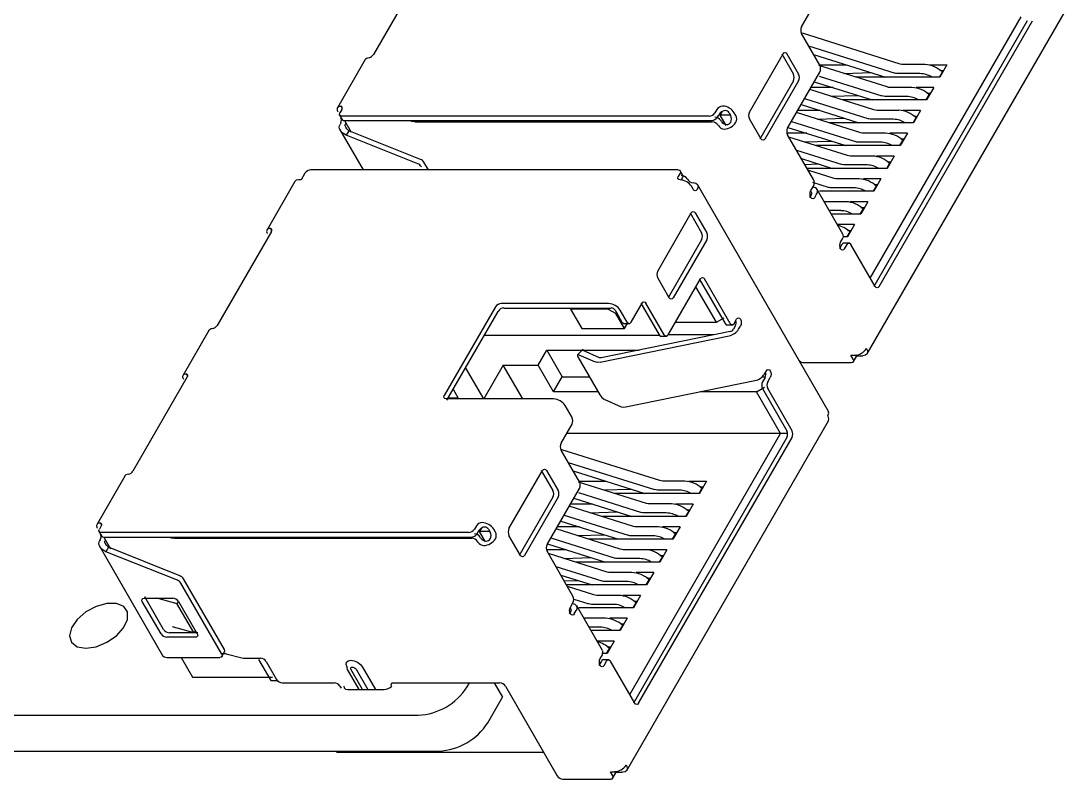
# Model space of a CAD drawing. Header units: millimetres. Extents: x 2 to 1109, y 2 to 430.
# Drawn here: x 460.65 to 493.74, y 136.89 to 160.82 of the extents above; entities that cross this region are included whole.
import ezdxf

# ---------------------------------------------------------------- set-up
doc = ezdxf.new("R2010")
doc.units = ezdxf.units.MM
doc.header["$LTSCALE"] = 0.5
doc.layers.add('几何体', color=7, linetype='Continuous')

msp = doc.modelspace()

# ---------------------------------------------------------------- linework, layer by layer
at = {"layer": '几何体'}
for p, q in [((473.492, 162.731), (471.778, 159.761)), ((485.291, 160.638), (485.638, 161.239)), ((487.367, 150.313), (493.735, 161.344)), ((487.463, 152.704), (492.222, 160.949)), ((492.418, 160.822), (487.577, 152.436)), ((487.74, 152.436), (492.582, 160.822)), ((485.871, 159.422), (485.291, 160.426)), ((488.407, 159.458), (485.321, 160.432)), ((485.516, 160.036), (488.244, 159.175)), ((471.52, 159.603), (470.643, 158.083)), ((483.646, 157.944), (484.707, 159.782)), ((484.667, 159.782), (485.034, 159.146)), ((484.83, 159.782), (485.197, 159.146)), ((485.673, 159.765), (487.937, 159.05)), ((484.85, 157.442), (485.871, 159.21)), ((487.991, 158.737), (485.841, 159.415)), ((485.861, 159.439), (486.704, 159.439)), ((486.628, 159.167), (487.485, 159.193)), ((489.03, 159.16), (488.336, 159.16)), ((489.193, 159.443), (488.499, 159.443)), ((489.325, 159.439), (489.881, 159.439)), ((489.645, 159.05), (489.738, 159.211)), ((489.881, 159.439), (489.657, 159.05)), ((489.66, 159.261), (489.78, 159.264)), ((485.034, 158.934), (483.973, 157.095)), ((485.197, 158.934), (484.136, 157.095)), ((485.695, 158.905), (487.521, 158.329)), ((485.846, 159.079), (487.828, 158.454)), ((489.657, 159.05), (486.997, 159.05)), ((487.575, 158.016), (485.55, 158.654)), ((486.288, 158.718), (485.587, 158.718)), ((486.212, 158.445), (487.068, 158.472)), ((488.777, 158.722), (488.083, 158.722)), ((489.465, 158.718), (488.909, 158.718)), ((489.229, 158.329), (489.322, 158.49)), ((489.465, 158.718), (489.24, 158.329)), ((489.244, 158.539), (489.364, 158.543)), ((485.279, 158.184), (487.105, 157.608)), ((485.387, 158.371), (487.411, 157.733)), ((489.24, 158.329), (486.58, 158.329)), ((488.614, 158.439), (487.919, 158.439)), ((470.698, 157.871), (470.806, 157.685)), ((470.778, 158.029), (470.716, 157.923)), ((470.79, 158.066), (470.754, 158.129)), ((482.372, 157.817), (470.778, 157.817)), ((482.617, 158.029), (482.556, 157.923)), ((482.638, 157.781), (482.679, 157.852)), ((482.699, 157.887), (482.679, 157.852)), ((482.719, 157.852), (482.679, 157.852)), ((482.784, 157.964), (482.719, 157.852)), ((482.908, 157.525), (482.719, 157.852)), ((483.046, 157.852), (482.719, 157.852)), ((483.005, 157.923), (483.046, 157.852)), ((483.046, 157.852), (483.056, 157.834)), ((483.22, 157.834), (483.168, 157.923)), ((487.158, 157.294), (485.134, 157.933)), ((485.871, 157.997), (485.171, 157.997)), ((488.36, 158), (487.666, 158)), ((489.048, 157.997), (488.492, 157.997)), ((489.048, 157.997), (488.824, 157.608)), ((488.828, 157.818), (488.947, 157.822)), ((470.745, 157.591), (470.724, 157.555)), ((470.859, 157.675), (482.454, 157.675)), ((470.87, 157.657), (471.071, 157.309)), ((470.908, 157.591), (470.887, 157.555)), ((472.92, 157.675), (473.025, 157.647)), ((473.084, 157.64), (473.025, 157.647)), ((473.084, 157.64), (482.474, 157.64)), ((482.668, 157.516), (482.658, 157.534)), ((482.75, 157.657), (482.74, 157.675)), ((484.013, 157.095), (483.646, 157.732)), ((484.97, 157.65), (486.995, 157.012)), ((485.795, 157.724), (486.652, 157.751)), ((488.824, 157.608), (486.164, 157.608)), ((488.197, 157.718), (487.503, 157.718)), ((488.813, 157.608), (488.905, 157.769)), ((470.707, 157.409), (471.449, 156.123)), ((471.002, 157.357), (470.92, 157.216)), ((473.179, 156.312), (470.92, 157.216)), ((473.261, 156.453), (471.002, 157.357)), ((485.455, 157.276), (484.833, 157.276)), ((485.667, 155.815), (484.85, 157.23)), ((484.862, 157.463), (486.688, 156.887)), ((486.742, 156.573), (484.893, 157.156)), ((487.944, 157.279), (487.25, 157.279)), ((488.632, 157.276), (488.076, 157.276)), ((488.632, 157.276), (488.407, 156.887)), ((485.379, 157.003), (486.235, 157.03)), ((488.407, 156.887), (485.748, 156.887)), ((487.781, 156.996), (487.087, 156.996)), ((488.396, 156.887), (488.489, 157.047)), ((488.424, 157.097), (488.531, 157.101)), ((485.129, 156.748), (486.579, 156.29)), ((487.528, 156.558), (486.834, 156.558)), ((488.216, 156.554), (487.66, 156.554)), ((488.216, 156.554), (487.991, 156.165)), ((473.511, 156.123), (473.372, 156.363)), ((485.285, 156.477), (486.272, 156.165)), ((485.39, 156.295), (485.819, 156.308)), ((487.991, 156.165), (485.465, 156.165)), ((487.364, 156.275), (486.67, 156.275)), ((487.98, 156.165), (488.072, 156.326)), ((488.007, 156.376), (488.115, 156.379)), ((469.616, 156.017), (469.494, 155.805)), ((481.395, 156.123), (469.8, 156.123)), ((481.456, 156.017), (481.395, 155.911)), ((481.556, 155.927), (481.449, 156.113)), ((481.497, 155.805), (481.538, 155.876)), ((481.691, 155.823), (481.681, 155.84)), ((486.325, 155.852), (485.494, 156.114)), ((487.111, 155.837), (486.417, 155.837)), ((487.799, 155.833), (487.243, 155.833)), ((487.799, 155.833), (487.575, 155.444)), ((469.298, 155.753), (468.42, 154.233)), ((469.494, 155.805), (469.412, 155.805)), ((481.538, 155.805), (481.497, 155.805)), ((481.875, 155.505), (481.824, 155.593)), ((486.135, 148.513), (482.012, 155.655)), ((485.587, 155.465), (485.667, 155.603)), ((485.639, 155.734), (486.162, 155.569)), ((485.705, 155.562), (485.651, 155.576)), ((486.6, 154.092), (485.784, 155.506)), ((486.948, 155.554), (486.254, 155.554)), ((487.563, 155.444), (487.656, 155.605)), ((487.579, 155.654), (487.698, 155.658)), ((485.606, 155.357), (485.546, 155.253)), ((485.71, 155.253), (485.768, 155.356)), ((487.575, 155.444), (485.856, 155.444)), ((486.695, 155.115), (486.001, 155.115)), ((487.383, 155.112), (486.827, 155.112)), ((487.147, 154.723), (487.24, 154.884)), ((487.383, 155.112), (487.158, 154.723)), ((487.162, 154.933), (487.282, 154.937)), ((480.75, 152.927), (481.811, 154.766)), ((481.771, 154.766), (482.138, 154.129)), ((481.934, 154.766), (482.301, 154.129)), ((486.532, 154.833), (486.173, 154.833)), ((487.158, 154.723), (486.236, 154.723)), ((468.555, 154.179), (466.841, 151.209)), ((468.567, 154.216), (468.531, 154.279)), ((486.967, 154.391), (486.41, 154.391)), ((486.967, 154.391), (486.742, 154.002)), ((486.746, 154.212), (486.866, 154.216)), ((482.138, 153.917), (481.077, 152.079)), ((482.301, 153.917), (481.24, 152.079)), ((486.526, 153.839), (486.586, 153.942)), ((486.742, 154.002), (486.608, 154.002)), ((486.731, 154.002), (486.823, 154.162)), ((486.565, 153.765), (486.485, 153.627)), ((486.815, 153.806), (486.6, 153.806)), ((486.648, 153.627), (486.728, 153.765)), ((487.618, 152.436), (486.851, 153.765)), ((481.117, 152.079), (480.75, 152.715)), ((481.081, 150.912), (482.101, 152.68)), ((482.06, 152.68), (482.877, 151.266)), ((483.04, 151.266), (482.224, 152.68)), ((482.607, 151.308), (481.958, 152.432)), ((479.203, 151.902), (475.814, 151.902)), ((479.909, 151.315), (480.256, 151.916)), ((480.215, 151.916), (480.795, 150.912)), ((480.958, 150.912), (480.379, 151.916)), ((475.631, 151.796), (474.014, 148.996)), ((474.096, 148.854), (475.712, 151.654)), ((475.896, 151.76), (478.019, 151.76)), ((478.019, 151.76), (477.998, 151.725)), ((477.998, 151.725), (478.354, 151.11)), ((479.182, 151.725), (477.998, 151.725)), ((478.019, 151.76), (479.203, 151.76)), ((479.182, 151.725), (479.203, 151.76)), ((479.427, 151.584), (479.182, 151.725)), ((479.203, 151.76), (479.285, 151.76)), ((479.407, 151.69), (479.448, 151.619)), ((479.448, 151.619), (479.427, 151.584)), ((479.701, 151.11), (479.427, 151.584)), ((479.448, 151.619), (479.623, 151.315)), ((479.787, 151.315), (479.57, 151.69)), ((479.659, 151.274), (479.873, 151.274)), ((479.701, 151.11), (479.815, 151.308)), ((481.309, 151.308), (482.607, 151.308)), ((482.607, 151.308), (482.852, 151.449)), ((482.912, 151.224), (483.127, 151.224)), ((483.163, 151.266), (483.242, 151.403)), ((466.583, 151.051), (465.767, 149.637)), ((475.275, 150.898), (480.819, 150.898)), ((478.354, 151.11), (479.701, 151.11)), ((478.931, 150.049), (483.004, 150.883)), ((483.042, 151.02), (478.968, 150.186)), ((480.831, 150.871), (481.045, 150.871)), ((482.515, 150.912), (481.091, 150.912)), ((483.201, 151.191), (483.142, 151.088)), ((483.305, 151.089), (483.365, 151.191)), ((476.977, 149.957), (477.251, 150.431)), ((477.251, 150.431), (480.165, 150.431)), ((477.251, 150.431), (477.736, 149.59)), ((478.401, 150.46), (478.22, 150.286)), ((478.231, 150.219), (478.925, 149.017)), ((478.26, 150.285), (478.781, 150.058)), ((478.918, 150.189), (478.397, 150.417)), ((486.852, 150.268), (486.975, 150.268)), ((486.924, 150.144), (486.852, 150.268)), ((486.929, 150.071), (487.023, 150.234)), ((487.017, 150.251), (487.23, 150.251)), ((487.353, 150.463), (487.342, 150.48)), ((475.258, 148.89), (474.687, 149.879)), ((475.875, 149.957), (475.258, 148.89)), ((476.491, 148.89), (475.875, 149.957)), ((475.875, 149.957), (476.977, 149.957)), ((477.463, 149.116), (476.977, 149.957)), ((485.352, 150.038), (486.863, 150.038)), ((486.916, 150.049), (486.929, 150.071)), ((465.902, 149.583), (464.187, 146.613)), ((465.914, 149.62), (465.878, 149.682)), ((477.463, 149.116), (477.736, 149.59)), ((477.736, 149.59), (478.594, 149.59)), ((484.05, 149.59), (484.15, 149.59)), ((484.14, 149.565), (484.061, 149.427)), ((484.121, 149.674), (484.181, 149.777)), ((484.224, 149.427), (484.303, 149.565)), ((479.747, 148.635), (483.822, 149.469)), ((483.873, 149.116), (484.118, 149.257)), ((484.061, 149.215), (484.828, 147.886)), ((484.991, 147.886), (484.224, 149.215)), ((477.464, 148.89), (474.075, 148.89)), ((474.454, 148.911), (474.128, 148.911)), ((474.291, 149.193), (474.454, 148.911)), ((478.867, 149.116), (477.463, 149.116)), ((483.873, 149.116), (482.097, 149.116)), ((484.632, 147.801), (483.873, 149.116)), ((478.048, 148.303), (477.831, 148.678)), ((479.077, 148.871), (479.597, 148.643)), ((486.13, 148.345), (486.12, 148.363)), ((477.701, 147.49), (478.048, 148.091)), ((479.777, 137.164), (486.145, 148.195)), ((484.632, 147.801), (477.88, 147.801)), ((479.872, 139.556), (484.632, 147.801)), ((484.828, 147.673), (479.987, 139.287)), ((480.15, 139.287), (484.991, 147.673)), ((484.85, 147.801), (484.632, 147.801)), ((478.28, 146.273), (477.701, 147.277)), ((480.817, 146.31), (477.73, 147.283)), ((476.056, 144.795), (477.117, 146.634)), ((477.076, 146.634), (477.444, 145.998)), ((477.239, 146.634), (477.607, 145.998)), ((477.926, 146.887), (480.654, 146.027)), ((478.082, 146.616), (480.347, 145.902)), ((463.93, 146.455), (463.052, 144.934)), ((480.401, 145.589), (478.251, 146.267)), ((478.27, 146.291), (479.114, 146.291)), ((481.603, 146.295), (480.909, 146.295)), ((481.735, 146.291), (482.291, 146.291)), ((482.291, 146.291), (482.066, 145.902)), ((477.26, 144.293), (478.28, 146.061)), ((478.255, 145.931), (480.237, 145.306)), ((479.038, 146.018), (479.894, 146.045)), ((482.066, 145.902), (479.406, 145.902)), ((481.44, 146.012), (480.745, 146.012)), ((482.055, 145.902), (482.148, 146.063)), ((482.082, 146.113), (482.19, 146.116)), ((477.444, 145.785), (476.382, 143.947)), ((477.607, 145.785), (476.546, 143.947)), ((478.697, 145.57), (477.997, 145.57)), ((478.105, 145.757), (479.931, 145.181)), ((481.186, 145.573), (480.492, 145.573)), ((481.874, 145.57), (481.318, 145.57)), ((481.874, 145.57), (481.65, 145.181)), ((479.984, 144.867), (477.96, 145.506)), ((478.621, 145.297), (479.478, 145.324)), ((481.023, 145.29), (480.329, 145.29)), ((481.638, 145.181), (481.731, 145.341)), ((481.654, 145.391), (481.773, 145.395)), ((463.199, 144.918), (463.163, 144.98)), ((477.688, 145.035), (479.514, 144.46)), ((477.796, 145.223), (479.821, 144.584)), ((481.65, 145.181), (478.99, 145.181)), ((463.108, 144.723), (463.215, 144.537)), ((463.187, 144.88), (463.126, 144.774)), ((474.782, 144.668), (463.187, 144.668)), ((475.027, 144.88), (474.966, 144.774)), ((475.047, 144.633), (475.088, 144.704)), ((475.109, 144.739), (475.088, 144.704)), ((475.129, 144.704), (475.088, 144.704)), ((475.194, 144.815), (475.129, 144.704)), ((475.318, 144.377), (475.129, 144.704)), ((475.456, 144.704), (475.129, 144.704)), ((475.415, 144.774), (475.456, 144.704)), ((475.456, 144.704), (475.466, 144.686)), ((475.629, 144.686), (475.578, 144.774)), ((476.423, 143.947), (476.056, 144.583)), ((479.568, 144.146), (477.543, 144.785)), ((478.281, 144.849), (477.58, 144.849)), ((478.205, 144.576), (479.061, 144.602)), ((480.77, 144.852), (480.076, 144.852)), ((481.458, 144.849), (480.902, 144.849)), ((481.222, 144.46), (481.315, 144.62)), ((481.458, 144.849), (481.233, 144.46)), ((481.237, 144.67), (481.357, 144.674)), ((463.117, 144.261), (465.12, 140.791)), ((463.154, 144.442), (463.134, 144.407)), ((463.269, 144.527), (474.864, 144.527)), ((463.279, 144.508), (463.48, 144.161)), ((463.317, 144.442), (463.297, 144.407)), ((465.329, 144.527), (465.435, 144.499)), ((465.494, 144.491), (465.435, 144.499)), ((465.494, 144.491), (474.884, 144.491)), ((475.078, 144.368), (475.068, 144.385)), ((475.16, 144.509), (475.149, 144.527)), ((477.272, 144.314), (479.098, 143.738)), ((477.38, 144.502), (479.404, 143.863)), ((481.233, 144.46), (478.574, 144.46)), ((480.607, 144.569), (479.913, 144.569)), ((463.411, 144.209), (463.33, 144.067)), ((465.589, 143.164), (463.33, 144.067)), ((465.67, 143.305), (463.411, 144.209)), ((478.076, 142.667), (477.26, 144.081)), ((477.865, 144.127), (477.27, 144.127)), ((479.151, 143.425), (477.302, 144.008)), ((480.354, 144.131), (479.66, 144.131)), ((481.042, 144.127), (480.384, 144.127)), ((481.042, 144.127), (480.817, 143.738)), ((480.821, 143.949), (480.941, 143.952)), ((477.538, 143.599), (478.988, 143.142)), ((477.789, 143.855), (478.645, 143.881)), ((480.817, 143.738), (478.157, 143.738)), ((480.19, 143.848), (479.496, 143.848)), ((480.806, 143.738), (480.898, 143.899)), ((477.695, 143.328), (478.681, 143.017)), ((479.937, 143.41), (479.243, 143.41)), ((480.625, 143.406), (480.069, 143.406)), ((480.625, 143.406), (480.401, 143.017)), ((466.992, 140.835), (465.7, 143.073)), ((467.074, 140.976), (465.782, 143.214)), ((477.799, 143.147), (478.229, 143.16)), ((480.401, 143.017), (477.874, 143.017)), ((478.735, 142.704), (477.904, 142.966)), ((479.774, 143.127), (479.08, 143.127)), ((480.389, 143.017), (480.482, 143.178)), ((480.405, 143.227), (480.524, 143.231)), ((464.543, 142.602), (465.441, 142.602)), ((465.155, 141.612), (464.563, 142.638)), ((464.93, 142.615), (465.576, 142.434)), ((479.521, 142.688), (478.827, 142.688)), ((480.209, 142.685), (479.653, 142.685)), ((480.209, 142.685), (479.984, 142.296)), ((465.074, 141.471), (464.482, 142.496)), ((465.628, 142.491), (465.576, 142.434)), ((466.107, 141.514), (465.576, 142.434)), ((465.625, 142.496), (466.217, 141.471)), ((477.997, 142.317), (478.076, 142.455)), ((478.114, 142.413), (478.061, 142.428)), ((478.099, 142.57), (478.572, 142.421)), ((479.01, 140.944), (478.194, 142.358)), ((479.984, 142.296), (478.265, 142.296)), ((479.358, 142.405), (478.664, 142.405)), ((479.973, 142.296), (480.066, 142.456)), ((480.001, 142.506), (480.108, 142.51)), ((478.015, 142.208), (477.956, 142.105)), ((478.119, 142.105), (478.178, 142.207)), ((479.105, 141.967), (478.411, 141.967)), ((479.792, 141.964), (479.236, 141.964)), ((479.792, 141.964), (479.568, 141.575)), ((465.461, 141.696), (465.44, 141.698)), ((465.461, 141.696), (466.107, 141.514)), ((478.941, 141.684), (478.583, 141.684)), ((479.557, 141.575), (479.649, 141.735)), ((479.584, 141.785), (479.691, 141.789)), ((466.156, 141.365), (465.257, 141.365)), ((466.237, 141.506), (465.339, 141.506)), ((466.107, 141.514), (466.159, 141.572)), ((479.568, 141.575), (478.646, 141.575)), ((479.376, 141.242), (478.82, 141.242)), ((479.14, 140.853), (479.233, 141.014)), ((479.376, 141.242), (479.152, 140.853)), ((479.155, 141.064), (479.275, 141.067)), ((465.257, 140.729), (466.931, 140.729)), ((465.706, 140.729), (466.065, 140.107)), ((466.985, 140.739), (467.092, 140.925)), ((467.001, 140.85), (467.106, 140.85)), ((467.126, 140.847), (467.106, 140.85)), ((467.126, 140.847), (467.619, 140.716)), ((467.619, 140.716), (467.678, 140.708)), ((467.678, 140.708), (468.208, 140.708)), ((468.151, 140.667), (468.535, 140.001)), ((478.974, 140.616), (478.895, 140.479)), ((478.936, 140.691), (478.995, 140.794)), ((479.152, 140.853), (478.985, 140.853)), ((479.224, 140.658), (479.01, 140.658)), ((479.058, 140.479), (479.138, 140.616)), ((480.028, 139.287), (479.26, 140.616)), ((468.392, 140.602), (468.719, 140.037)), ((470.943, 140.372), (471.32, 139.718)), ((471.434, 139.718), (471.066, 140.355)), ((471.23, 140.355), (471.597, 139.718)), ((471.434, 140.426), (471.842, 139.718)), ((466.065, 140.107), (468.596, 140.107)), ((468.535, 140.001), (468.748, 140.001)), ((468.902, 139.931), (470.536, 139.931)), ((470.719, 139.824), (470.76, 139.754)), ((470.968, 139.718), (472.111, 139.718)), ((472.414, 139.931), (475.761, 139.931)), ((474.734, 139.797), (474.812, 139.931)), ((475.587, 139.931), (475.852, 139.471)), ((475.945, 139.824), (477.578, 136.996)), ((475.387, 138.665), (475.852, 139.471)), ((426.182, 138.905), (473.19, 138.905)), ((426.835, 137.774), (473.843, 137.774)), ((470.617, 137.739), (477.149, 137.739)), ((479.762, 137.314), (479.752, 137.332)), ((479.262, 137.12), (479.385, 137.12)), ((479.333, 136.996), (479.262, 137.12)), ((479.339, 136.923), (479.433, 137.086)), ((479.395, 137.102), (479.64, 137.102)), ((477.762, 136.89), (479.272, 136.89)), ((479.326, 136.9), (479.339, 136.922))]:
    msp.add_line(p, q, dxfattribs=at)
at = {"layer": '几何体', "flags": 128}
for points in [[(484.707, 159.782), (484.735, 159.813), (484.769, 159.824), (484.802, 159.813), (484.83, 159.782)], [(471.558, 159.638), (471.525, 159.611), (471.522, 159.602)], [(471.639, 159.661), (471.594, 159.652), (471.558, 159.638)], [(488.336, 159.16), (488.291, 159.164), (488.244, 159.175)], [(488.499, 159.443), (488.454, 159.447), (488.407, 159.458)], [(488.083, 158.722), (488.038, 158.726), (487.991, 158.737)], [(487.919, 158.439), (487.875, 158.443), (487.828, 158.454)], [(470.68, 158.118), (470.715, 158.129), (470.754, 158.128)], [(470.778, 157.817), (470.737, 157.825), (470.711, 157.849), (470.703, 157.883), (470.716, 157.923)], [(482.883, 157.993), (482.836, 157.986), (482.784, 157.964)], [(487.666, 158), (487.622, 158.004), (487.575, 158.016)], [(470.92, 157.216), (470.793, 157.293), (470.727, 157.376), (470.708, 157.424), (470.701, 157.471), (470.707, 157.515), (470.724, 157.555)], [(470.793, 157.708), (470.818, 157.684), (470.859, 157.675)], [(471.002, 157.357), (470.941, 157.418), (470.905, 157.47), (470.894, 157.492), (470.886, 157.515), (470.883, 157.537), (470.887, 157.555)], [(487.503, 157.718), (487.458, 157.722), (487.411, 157.733)], [(487.25, 157.279), (487.205, 157.283), (487.158, 157.295)], [(484.136, 157.095), (484.108, 157.064), (484.075, 157.054), (484.041, 157.064), (484.013, 157.095)], [(487.087, 156.996), (487.042, 157), (486.995, 157.012)], [(486.834, 156.558), (486.789, 156.562), (486.742, 156.573)], [(486.67, 156.275), (486.626, 156.279), (486.579, 156.29)], [(481.456, 155.805), (481.416, 155.814), (481.39, 155.838), (481.382, 155.872), (481.395, 155.911)], [(481.395, 156.123), (481.436, 156.115), (481.461, 156.091), (481.469, 156.057), (481.456, 156.017)], [(481.538, 155.876), (481.551, 155.915), (481.543, 155.949), (481.543, 155.949)], [(486.417, 155.837), (486.373, 155.841), (486.325, 155.852)], [(469.413, 155.805), (469.342, 155.791), (469.298, 155.753), (469.298, 155.753)], [(481.875, 155.717), (481.959, 155.701), (482.012, 155.655), (482.025, 155.586), (481.997, 155.505)], [(481.997, 155.505), (481.97, 155.474), (481.936, 155.463), (481.902, 155.474), (481.875, 155.505)], [(486.254, 155.554), (486.209, 155.558), (486.162, 155.569)], [(485.71, 155.253), (485.681, 155.221), (485.648, 155.209), (485.615, 155.221), (485.587, 155.253), (485.568, 155.302), (485.562, 155.359), (485.568, 155.417), (485.587, 155.465)], [(481.811, 154.766), (481.839, 154.797), (481.873, 154.807), (481.906, 154.797), (481.934, 154.766)], [(468.458, 154.268), (468.492, 154.279), (468.531, 154.278)], [(486.585, 153.942), (486.612, 154.011), (486.609, 154.071), (486.597, 154.09)], [(486.648, 153.627), (486.62, 153.594), (486.587, 153.583), (486.554, 153.594), (486.526, 153.627), (486.507, 153.676), (486.501, 153.733), (486.507, 153.79), (486.526, 153.839)], [(486.626, 153.806), (486.592, 153.796), (486.565, 153.765)], [(486.728, 153.765), (486.756, 153.796), (486.789, 153.806), (486.823, 153.796), (486.851, 153.765)], [(482.101, 152.68), (482.129, 152.711), (482.163, 152.721), (482.196, 152.711), (482.224, 152.68)], [(487.74, 152.436), (487.713, 152.405), (487.679, 152.394), (487.646, 152.404), (487.618, 152.436)], [(480.256, 151.916), (480.284, 151.947), (480.317, 151.957), (480.351, 151.947), (480.379, 151.916)], [(481.24, 152.079), (481.212, 152.048), (481.179, 152.037), (481.145, 152.048), (481.117, 152.079)], [(479.685, 151.274), (479.684, 151.274), (479.651, 151.284), (479.623, 151.315)], [(479.787, 151.315), (479.814, 151.284), (479.848, 151.274), (479.882, 151.284), (479.909, 151.315)], [(482.877, 151.266), (482.904, 151.235), (482.938, 151.224), (482.938, 151.224)], [(483.163, 151.266), (483.135, 151.234), (483.101, 151.224), (483.068, 151.235), (483.04, 151.266)], [(483.242, 151.403), (483.27, 151.436), (483.303, 151.447), (483.336, 151.436), (483.365, 151.403), (483.383, 151.355), (483.39, 151.297), (483.383, 151.24), (483.365, 151.191)], [(466.621, 151.086), (466.588, 151.059), (466.585, 151.05)], [(466.701, 151.108), (466.657, 151.1), (466.621, 151.086)], [(480.795, 150.912), (480.822, 150.881), (480.856, 150.871), (480.856, 150.871)], [(481.081, 150.912), (481.053, 150.881), (481.02, 150.871), (480.986, 150.881), (480.958, 150.912)], [(478.26, 150.285), (478.231, 150.292), (478.216, 150.28), (478.215, 150.255), (478.231, 150.219)], [(478.397, 150.417), (478.368, 150.423), (478.358, 150.416)], [(487.011, 150.212), (487.019, 150.246), (487.006, 150.286)], [(487.353, 150.463), (487.381, 150.381), (487.367, 150.313), (487.315, 150.267), (487.23, 150.251)], [(478.931, 150.049), (478.849, 150.043), (478.781, 150.058)], [(478.968, 150.186), (478.94, 150.184), (478.918, 150.189)], [(486.863, 150.038), (486.903, 150.047), (486.929, 150.071), (486.937, 150.105), (486.924, 150.144)], [(465.804, 149.672), (465.839, 149.683), (465.878, 149.682)], [(484.181, 149.777), (484.209, 149.81), (484.242, 149.821), (484.275, 149.81), (484.303, 149.777), (484.322, 149.728), (484.329, 149.671), (484.322, 149.614), (484.303, 149.565)], [(474.075, 148.89), (474.035, 148.898), (474.009, 148.922), (474.001, 148.956), (474.014, 148.996)], [(479.597, 148.643), (479.665, 148.628), (479.747, 148.635)], [(486.12, 148.363), (486.148, 148.444), (486.135, 148.513)], [(486.145, 148.195), (486.158, 148.264), (486.13, 148.345)], [(477.117, 146.634), (477.145, 146.665), (477.178, 146.675), (477.212, 146.665), (477.239, 146.634)], [(463.967, 146.49), (463.935, 146.462), (463.932, 146.454)], [(464.048, 146.512), (464.004, 146.504), (463.967, 146.49)], [(480.909, 146.295), (480.864, 146.299), (480.817, 146.31)], [(480.745, 146.012), (480.701, 146.016), (480.654, 146.027)], [(480.492, 145.573), (480.448, 145.577), (480.401, 145.589)], [(480.329, 145.29), (480.284, 145.294), (480.237, 145.306)], [(463.09, 144.969), (463.124, 144.98), (463.163, 144.98)], [(463.187, 144.668), (463.146, 144.677), (463.121, 144.7), (463.113, 144.735), (463.126, 144.774)], [(475.292, 144.845), (475.245, 144.837), (475.194, 144.815)], [(479.913, 144.569), (479.868, 144.573), (479.821, 144.585)], [(480.076, 144.852), (480.031, 144.856), (479.984, 144.867)], [(463.33, 144.067), (463.202, 144.145), (463.136, 144.227), (463.117, 144.275), (463.111, 144.322), (463.117, 144.367), (463.134, 144.407)], [(463.202, 144.559), (463.228, 144.535), (463.269, 144.527)], [(463.411, 144.209), (463.35, 144.27), (463.315, 144.321), (463.303, 144.344), (463.295, 144.367), (463.293, 144.389), (463.297, 144.407)], [(476.546, 143.947), (476.518, 143.916), (476.484, 143.906), (476.451, 143.916), (476.423, 143.947)], [(479.66, 144.131), (479.615, 144.135), (479.568, 144.146)], [(479.496, 143.848), (479.452, 143.852), (479.404, 143.863)], [(479.243, 143.41), (479.199, 143.414), (479.151, 143.425)], [(479.08, 143.127), (479.035, 143.131), (478.988, 143.142)], [(464.482, 142.496), (464.469, 142.536), (464.477, 142.57), (464.502, 142.594), (464.543, 142.602)], [(478.827, 142.688), (478.782, 142.692), (478.735, 142.704)], [(462.697, 141.02), (463.023, 141.068), (463.36, 141.206), (463.664, 141.415), (463.893, 141.668), (464.016, 141.929), (464.016, 142.164), (463.894, 142.341), (463.666, 142.436), (463.363, 142.436), (463.026, 142.341), (462.7, 142.164), (462.429, 141.929), (462.25, 141.668), (462.187, 141.415), (462.249, 141.206), (462.427, 141.068), (462.697, 141.02)], [(478.119, 142.105), (478.091, 142.072), (478.058, 142.061), (478.025, 142.072), (477.997, 142.105), (477.978, 142.154), (477.971, 142.211), (477.978, 142.268), (477.997, 142.317)], [(478.664, 142.405), (478.619, 142.409), (478.572, 142.421)], [(466.217, 141.471), (466.23, 141.432), (466.222, 141.397), (466.196, 141.373), (466.156, 141.365)], [(467.079, 140.902), (467.087, 140.936), (467.074, 140.976)], [(478.995, 140.794), (479.021, 140.862), (479.019, 140.923), (479.007, 140.942)], [(465.12, 140.791), (465.12, 140.791), (465.173, 140.745), (465.257, 140.729)], [(466.992, 140.835), (467.006, 140.795), (466.998, 140.761), (466.972, 140.737), (466.931, 140.729)], [(470.944, 140.426), (470.916, 140.507), (470.929, 140.576), (470.982, 140.622), (471.066, 140.638), (471.169, 140.622), (471.275, 140.576), (471.368, 140.507), (471.434, 140.426)], [(479.058, 140.479), (479.03, 140.446), (478.997, 140.435), (478.964, 140.446), (478.936, 140.479), (478.917, 140.527), (478.91, 140.585), (478.917, 140.642), (478.936, 140.691)], [(479.036, 140.658), (479.002, 140.648), (478.974, 140.616)], [(479.138, 140.616), (479.165, 140.648), (479.199, 140.658), (479.232, 140.647), (479.26, 140.616)], [(470.944, 140.426), (470.934, 140.399), (470.939, 140.376)], [(471.066, 140.355), (471.057, 140.382), (471.061, 140.405), (471.079, 140.42), (471.107, 140.426), (471.142, 140.42), (471.177, 140.405), (471.208, 140.382), (471.23, 140.355)], [(470.842, 139.825), (470.854, 139.77), (470.898, 139.732), (470.968, 139.718)], [(472.352, 139.824), (472.339, 139.864), (472.347, 139.898), (472.373, 139.922), (472.414, 139.931)], [(480.15, 139.287), (480.122, 139.256), (480.089, 139.246), (480.055, 139.256), (480.028, 139.287)], [(479.762, 137.314), (479.79, 137.233), (479.777, 137.164), (479.724, 137.118), (479.64, 137.102)], [(479.272, 136.89), (479.313, 136.898), (479.339, 136.923), (479.347, 136.957), (479.333, 136.996)], [(479.42, 137.064), (479.428, 137.098), (479.415, 137.138)]]:
    msp.add_lwpolyline(points, dxfattribs=at)
at = {"layer": '几何体'}
for centre, radius, start, end in [((485.506, 160.532), 0.24, 153.7693, 206.2307), ((471.577, 159.894), 0.241, 284.8073, 326.4897), ((484.819, 159.04), 0.24, 333.7735, 26.2265), ((484.982, 159.04), 0.24, 333.7703, 26.2297), ((485.655, 159.316), 0.24, 333.7693, 26.2307), ((489.014, 158.428), 0.732, 58.2245, 88.7306), ((489.151, 158.588), 0.856, 46.6992, 87.1793), ((488.735, 157.867), 0.856, 46.6992, 87.1793), ((488.597, 157.707), 0.732, 58.2245, 88.7306), ((470.737, 158.027), 0.107, 122.0082, 220.5637), ((470.728, 158.07), 0.0645, 320.5509, 66.4013), ((482.357, 158.056), 0.24, 273.7674, 326.2359), ((482.817, 157.895), 0.24, 93.7647, 146.2287), ((482.877, 157.775), 0.21, 116.2226, 147.7815), ((482.78, 157.674), 0.461, 32.6093, 87.3913), ((482.872, 157.834), 0.16, 33.7633, 86.2284), ((482.841, 157.728), 0.24, 333.771, 26.2308), ((483.004, 157.728), 0.24, 333.769, 26.224), ((483.861, 157.838), 0.24, 153.7703, 206.2297), ((488.318, 157.146), 0.856, 46.6992, 87.1793), ((470.529, 157.697), 0.24, 333.7698, 26.2302), ((482.438, 157.915), 0.24, 273.7668, 326.2348), ((482.459, 157.4), 0.24, 33.7647, 86.2337), ((482.54, 157.542), 0.24, 33.7647, 86.2337), ((482.868, 157.65), 0.24, 213.7714, 266.2352), ((482.95, 157.791), 0.24, 213.7637, 266.2322), ((482.831, 157.871), 0.461, 272.6086, 327.3922), ((482.923, 157.711), 0.16, 273.7684, 326.2316), ((488.181, 156.985), 0.732, 58.2245, 88.7306), ((485.066, 157.336), 0.24, 153.7693, 206.2307), ((487.902, 156.425), 0.856, 46.6992, 87.1793), ((487.765, 156.264), 0.732, 58.2245, 88.7306), ((487.486, 155.703), 0.856, 46.6992, 87.1793), ((473.094, 156.093), 0.235, 33.0692, 68.7377), ((473.175, 156.234), 0.235, 33.0692, 68.7377), ((487.348, 155.543), 0.732, 58.2245, 88.7306), ((469.816, 155.884), 0.24, 93.7668, 146.2348), ((481.481, 155.707), 0.24, 33.7647, 86.2337), ((487.069, 154.982), 0.856, 46.6992, 87.1793), ((481.435, 155.345), 0.461, 32.6093, 87.3913), ((481.89, 155.956), 0.24, 213.771, 266.2346), ((485.451, 155.709), 0.24, 333.7703, 26.2313), ((485.674, 155.439), 0.126, 318.7391, 75.5816), ((486.932, 154.822), 0.732, 58.2245, 88.7306), ((485.572, 155.384), 0.043, 320.9723, 73.3484), ((486.653, 154.261), 0.856, 46.6992, 87.1793), ((486.515, 154.1), 0.732, 58.2245, 88.7306), ((468.514, 154.177), 0.107, 122.0082, 220.5637), ((468.505, 154.22), 0.0644, 320.5575, 66.4081), ((486.225, 153.517), 0.88, 47.1825, 75.8664), ((481.923, 154.023), 0.24, 333.7735, 26.2265), ((482.086, 154.023), 0.24, 333.7703, 26.2297), ((480.965, 152.821), 0.24, 153.7703, 206.2297), ((475.83, 151.662), 0.24, 93.7652, 146.2332), ((479.182, 151.441), 0.461, 32.6093, 87.3913), ((475.912, 151.521), 0.24, 93.7652, 146.2332), ((479.274, 151.601), 0.16, 33.7665, 86.2335), ((466.639, 151.342), 0.241, 284.8073, 326.4897), ((483.014, 151.295), 0.214, 330.9762, 18.0084), ((482.912, 151.341), 0.467, 281.4976, 327.1963), ((483.006, 151.179), 0.163, 282.5545, 326.1394), ((486.954, 150.729), 0.461, 272.6086, 327.3922), ((485.361, 150.251), 0.212, 230.4378, 267.4873), ((465.861, 149.581), 0.107, 122.0082, 220.5637), ((465.852, 149.624), 0.0644, 320.556, 66.4047), ((483.729, 149.927), 0.467, 281.4976, 327.1963), ((483.953, 149.669), 0.214, 330.9761, 18.0079), ((484.276, 149.321), 0.24, 153.7704, 206.2312), ((484.439, 149.321), 0.24, 153.7703, 206.2313), ((477.443, 148.429), 0.461, 32.6093, 87.3913), ((479.271, 149.226), 0.405, 211.136, 241.2436), ((477.832, 148.197), 0.24, 333.7687, 26.2297), ((484.613, 147.779), 0.24, 333.7714, 26.2318), ((484.776, 147.779), 0.24, 333.7714, 26.2318), ((477.916, 147.383), 0.24, 153.7693, 206.2307), ((463.986, 146.746), 0.241, 284.8073, 326.4897), ((478.065, 146.167), 0.24, 333.7693, 26.2307), ((481.561, 145.44), 0.856, 46.6992, 87.1793), ((477.228, 145.891), 0.24, 333.7735, 26.2265), ((477.392, 145.891), 0.24, 333.7703, 26.2297), ((481.423, 145.279), 0.732, 58.2245, 88.7306), ((481.144, 144.719), 0.856, 46.6992, 87.1793), ((481.007, 144.558), 0.732, 58.2245, 88.7306), ((463.146, 144.879), 0.107, 122.0082, 220.5637), ((463.137, 144.921), 0.0645, 320.5509, 66.4013), ((475.226, 144.747), 0.24, 93.7647, 146.2287), ((475.19, 144.526), 0.461, 32.6093, 87.3913), ((462.939, 144.548), 0.24, 333.7698, 26.2302), ((474.766, 144.908), 0.24, 273.7674, 326.2359), ((474.848, 144.766), 0.24, 273.7668, 326.2348), ((474.95, 144.393), 0.24, 33.7647, 86.2337), ((475.287, 144.627), 0.21, 116.2226, 147.7815), ((475.282, 144.685), 0.16, 33.7633, 86.2284), ((475.251, 144.58), 0.24, 333.771, 26.2308), ((475.414, 144.58), 0.24, 333.769, 26.224), ((476.271, 144.689), 0.24, 153.7703, 206.2297), ((480.728, 143.997), 0.856, 46.6992, 87.1793), ((474.868, 144.252), 0.24, 33.7647, 86.2337), ((475.277, 144.501), 0.24, 213.7714, 266.2352), ((475.359, 144.642), 0.24, 213.7637, 266.2322), ((475.241, 144.722), 0.461, 272.6086, 327.3922), ((475.333, 144.563), 0.16, 273.7684, 326.2316), ((477.475, 144.187), 0.24, 153.7693, 206.2307), ((480.591, 143.837), 0.732, 58.2245, 88.7306), ((480.312, 143.276), 0.856, 46.6992, 87.1793), ((480.174, 143.116), 0.732, 58.2245, 88.7306), ((465.585, 143.086), 0.235, 33.0692, 68.7377), ((479.895, 142.555), 0.856, 46.6992, 87.1793), ((465.503, 142.944), 0.235, 33.0692, 68.7377), ((479.758, 142.394), 0.732, 58.2245, 88.7306), ((465.425, 142.363), 0.24, 33.7663, 86.2338), ((477.861, 142.561), 0.24, 333.7703, 26.2313), ((479.479, 141.834), 0.856, 46.6992, 87.1793), ((477.982, 142.235), 0.043, 320.9723, 73.3484), ((478.084, 142.291), 0.126, 318.7391, 75.5816), ((479.341, 141.673), 0.732, 58.2245, 88.7306), ((479.062, 141.112), 0.856, 46.6992, 87.1793), ((465.355, 141.746), 0.24, 213.7663, 266.2337), ((478.925, 140.952), 0.732, 58.2245, 88.7306), ((465.273, 141.604), 0.24, 213.7663, 266.2338), ((478.635, 140.368), 0.88, 47.1825, 75.8664), ((468.193, 140.469), 0.24, 33.7647, 86.2337), ((468.918, 140.17), 0.24, 213.7652, 266.2348), ((470.52, 139.691), 0.24, 33.7526, 86.2281), ((472.092, 140.109), 0.391, 272.913, 313.8452), ((473.102, 140.841), 1.937, 272.6055, 327.3945), ((475.746, 139.691), 0.24, 33.7641, 86.2326), ((473.755, 139.709), 1.937, 272.6055, 327.3945), ((479.364, 137.58), 0.461, 272.6086, 327.3922), ((477.777, 137.129), 0.24, 213.7641, 266.2327)]:
    msp.add_arc(centre, radius, start, end, dxfattribs=at)

doc.saveas('drawing.dxf')
